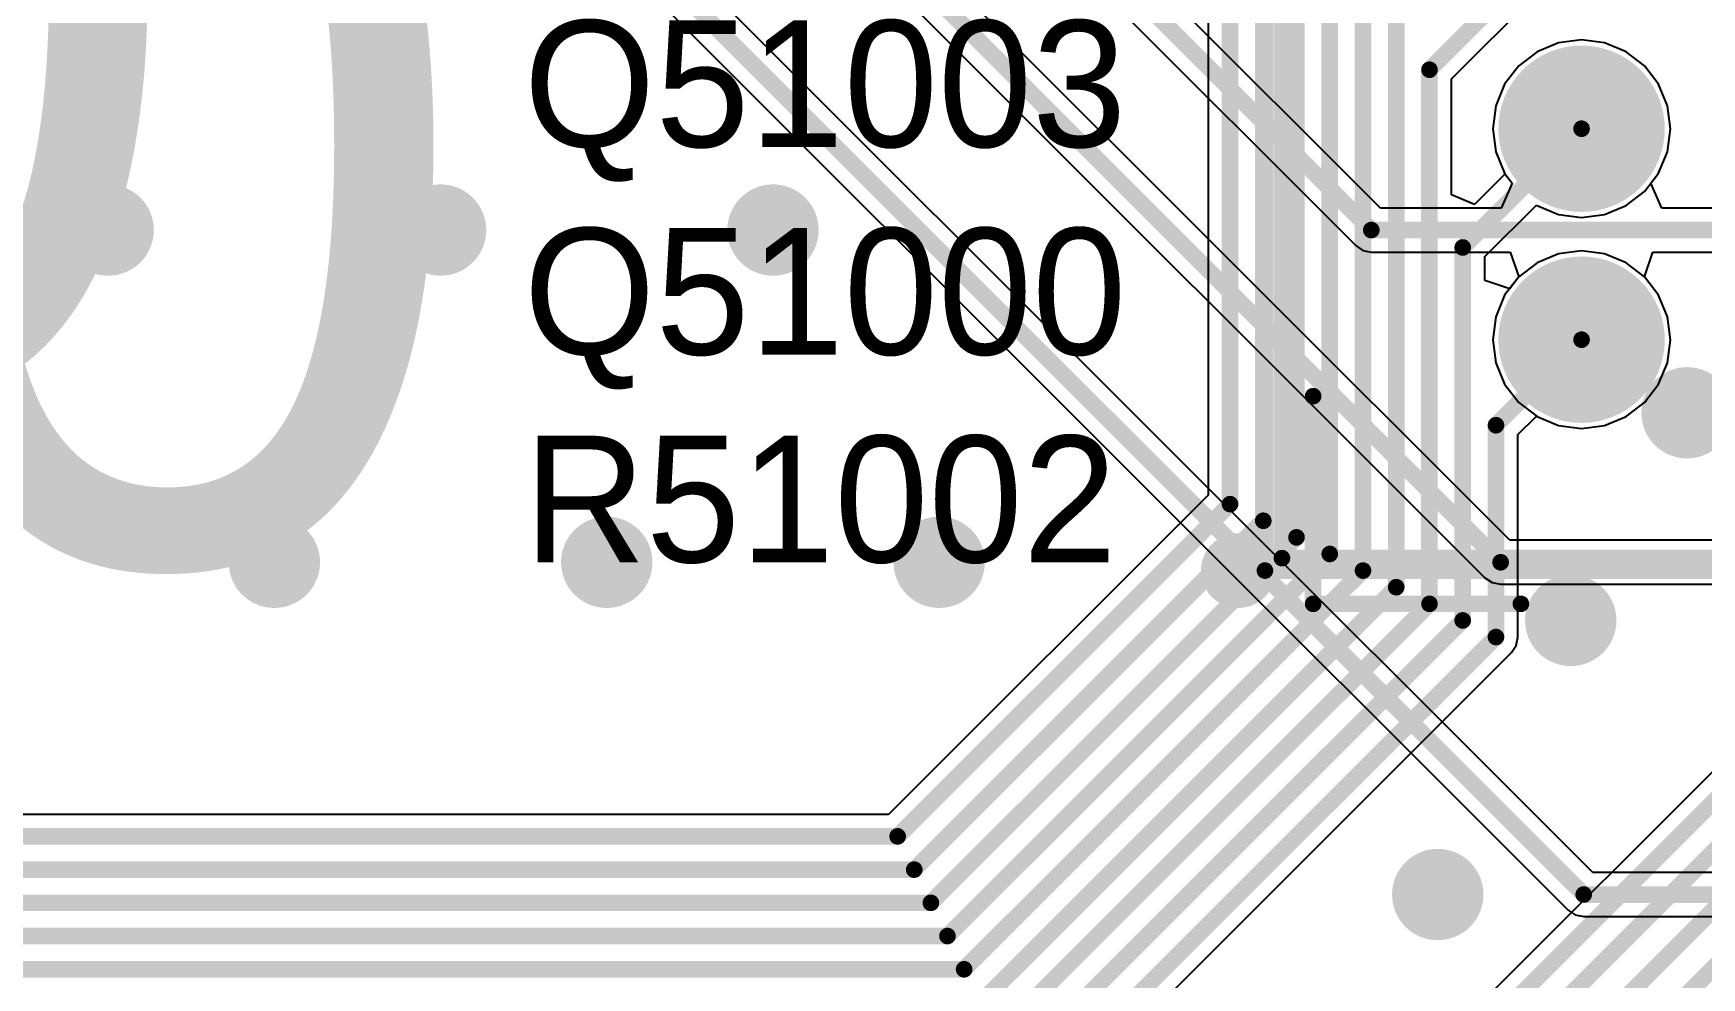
# Model space of a CAD drawing. Header units: millimetres. Extents: x 372 to 687, y 380 to 482.
# Drawn here: x 641.1 to 661.17, y 403 to 414.37 of the extents above; entities that cross this region are included whole.
import ezdxf

# ---------------------------------------------------------------- set-up
doc = ezdxf.new("R2010")
doc.units = ezdxf.units.MM
for name, color, linetype in [('BottomLayer', 5, 'Continuous'), ('BottomOverlay', 54, 'Continuous'), ('BottomSolder', 6, 'Continuous'), ('InternalPlane1', 76, 'Continuous'), ('InternalPlane2', 16, 'Continuous'), ('Mechanical13', 56, 'Continuous'), ('Mechanical15', 56, 'Continuous'), ('MultiLayer', 9, 'Continuous'), ('PadHoleLayer', 156, 'Continuous'), ('TopLayer', 1, 'Continuous'), ('TopOverlay', 2, 'Continuous'), ('TopSolder', 216, 'Continuous'), ('ViaHoleLayer', 16, 'Continuous')]:
    doc.layers.add(name, color=color, linetype=linetype)

# ---------------------------------------------------------------- blocks, each defined once
blk = doc.blocks.new('HDRV34W64P254_2X17_5070X900X900B_446')
at = {"layer": 'BottomLayer', "const_width": 0.9}
for points in [[(-1.72, -17.78, 1), (-0.82, -17.78, 1)], [(-1.72, -20.32, 1), (-0.82, -20.32, 1)]]:
    blk.add_lwpolyline(points, format="xyb", close=True, dxfattribs=at)
at = {"layer": 'BottomOverlay', "const_width": 0.2}
for points in [[(-4.5, -23.5), (-4.5, -21)], [(-4.5, -23.5), (-2, -23.5)]]:
    blk.add_lwpolyline(points, dxfattribs=at)
at = {"layer": 'BottomOverlay'}
for points, const_width in [([(-4.55, -21, 1), (-4.45, -21, 1)], 0.1), ([(-5.2, -23.1, 1), (-5.6, -23.1, 1)], 0.5), ([(-5.725, -23.1, 1), (-5.475, -23.1, 1)], 0.25), ([(-5.325, -23.1, 1), (-5.075, -23.1, 1)], 0.25), ([(-4.55, -23.5, 1), (-4.45, -23.5, 1)], 0.1), ([(-4.55, -23.5, 1), (-4.45, -23.5, 1)], 0.1), ([(-2.05, -23.5, 1), (-1.95, -23.5, 1)], 0.1)]:
    blk.add_lwpolyline(points, format="xyb", close=True, dxfattribs=dict(at, const_width=const_width))
at = {"layer": 'BottomSolder', "const_width": 1.002}
for points in [[(-1.771, -17.78, 1), (-0.769, -17.78, 1)], [(-1.771, -20.32, 1), (-0.769, -20.32, 1)]]:
    blk.add_lwpolyline(points, format="xyb", close=True, dxfattribs=at)
at = {"layer": 'InternalPlane1', "const_width": 0.85}
for points in [[(-1.695, -17.78, 1), (-0.845, -17.78, 1)], [(-1.695, -20.32, 1), (-0.845, -20.32, 1)]]:
    blk.add_lwpolyline(points, format="xyb", close=True, dxfattribs=at)
at = {"layer": 'InternalPlane2', "const_width": 0.85}
for points in [[(-1.695, -17.78, 1), (-0.845, -17.78, 1)], [(-1.695, -20.32, 1), (-0.845, -20.32, 1)]]:
    blk.add_lwpolyline(points, format="xyb", close=True, dxfattribs=at)
at = {"layer": 'Mechanical13', "const_width": 0.2}
for points in [[(-4.875, -22.95), (-4.875, 22.95)], [(-4.875, -22.95), (4.875, -22.95)]]:
    blk.add_lwpolyline(points, dxfattribs=at)
at = {"layer": 'Mechanical13', "const_width": 0.1}
blk.add_lwpolyline([(-4.925, -22.95, 1), (-4.825, -22.95, 1)], format="xyb", close=True, dxfattribs=at)
blk.add_lwpolyline([(-4.925, -22.95, 1), (-4.825, -22.95, 1)], format="xyb", close=True, dxfattribs=at)
at = {"layer": 'Mechanical15', "const_width": 0.2}
for points in [[(-5.08, -23.1), (-5.08, 23.1)], [(-5.08, -23.1), (5.08, -23.1)]]:
    blk.add_lwpolyline(points, dxfattribs=at)
at = {"layer": 'Mechanical15', "const_width": 0.1}
blk.add_lwpolyline([(-5.13, -23.1, 1), (-5.03, -23.1, 1)], format="xyb", close=True, dxfattribs=at)
blk.add_lwpolyline([(-5.13, -23.1, 1), (-5.03, -23.1, 1)], format="xyb", close=True, dxfattribs=at)
at = {"layer": 'MultiLayer', "const_width": 0.9}
for points in [[(-1.72, -17.78, 1), (-0.82, -17.78, 1)], [(-1.72, -20.32, 1), (-0.82, -20.32, 1)]]:
    blk.add_lwpolyline(points, format="xyb", close=True, dxfattribs=at)
at = {"layer": 'PadHoleLayer', "const_width": 0.45}
for points in [[(-1.495, -17.78, 1), (-1.045, -17.78, 1)], [(-1.495, -20.32, 1), (-1.045, -20.32, 1)]]:
    blk.add_lwpolyline(points, format="xyb", close=True, dxfattribs=at)
at = {"layer": 'TopLayer', "const_width": 0.9}
for points in [[(-1.72, -17.78, 1), (-0.82, -17.78, 1)], [(-1.72, -20.32, 1), (-0.82, -20.32, 1)]]:
    blk.add_lwpolyline(points, format="xyb", close=True, dxfattribs=at)
at = {"layer": 'TopSolder', "const_width": 1.002}
for points in [[(-1.771, -17.78, 1), (-0.769, -17.78, 1)], [(-1.771, -20.32, 1), (-0.769, -20.32, 1)]]:
    blk.add_lwpolyline(points, format="xyb", close=True, dxfattribs=at)

msp = doc.modelspace()

# ---------------------------------------------------------------- linework, layer by layer
at = {"layer": 'BottomLayer'}
for p, q in [((645.59, 423.235), (657.013, 411.813)), ((658.866, 408.265), (644.889, 422.241)), ((644.515, 421.866), (658.568, 407.813)), ((659.866, 404.265), (642.889, 421.241)), ((642.515, 420.866), (659.568, 403.813)), ((657.31, 412.265), (651.033, 418.542)), ((659.453, 414.253), (659.195, 414.146)), ((659.73, 414.289), (659.453, 414.253)), ((660.007, 414.253), (659.73, 414.289)), ((660.265, 414.146), (660.007, 414.253)), ((658.974, 413.976), (658.804, 413.755)), ((659.195, 414.146), (658.974, 413.976)), ((660.486, 413.976), (660.265, 414.146)), ((660.656, 413.755), (660.486, 413.976)), ((658.804, 413.755), (658.697, 413.497)), ((660.763, 413.497), (660.656, 413.755)), ((658.697, 413.497), (658.661, 413.22)), ((660.799, 413.22), (660.763, 413.497)), ((658.661, 413.22), (658.697, 412.943)), ((660.763, 412.943), (660.799, 413.22)), ((658.697, 412.943), (658.804, 412.685)), ((660.656, 412.685), (660.763, 412.943)), ((658.896, 412.565), (658.764, 412.265)), ((658.804, 412.685), (658.896, 412.565)), ((660.564, 412.565), (660.656, 412.685)), ((660.696, 412.265), (660.564, 412.565)), ((658.764, 412.265), (657.31, 412.265)), ((661.304, 412.265), (660.696, 412.265)), ((657.013, 411.813), (657.099, 411.755)), ((657.099, 411.755), (657.2, 411.735)), ((657.2, 411.735), (657.2, 411.735)), ((657.2, 411.735), (658.871, 411.735)), ((658.871, 411.735), (658.974, 411.436)), ((660.486, 411.436), (660.589, 411.735)), ((660.589, 411.735), (661.411, 411.735)), ((658.974, 411.436), (658.804, 411.215)), ((660.656, 411.215), (660.486, 411.436)), ((658.804, 411.215), (658.697, 410.957)), ((660.763, 410.957), (660.656, 411.215)), ((658.697, 410.957), (658.661, 410.68)), ((660.799, 410.68), (660.763, 410.957)), ((658.661, 410.68), (658.697, 410.403)), ((660.763, 410.403), (660.799, 410.68)), ((658.697, 410.403), (658.804, 410.145)), ((660.656, 410.145), (660.763, 410.403)), ((658.804, 410.145), (658.974, 409.924)), ((660.486, 409.924), (660.656, 410.145)), ((658.974, 409.924), (659.195, 409.754)), ((659.195, 409.754), (659.453, 409.647)), ((660.007, 409.647), (660.265, 409.754)), ((660.265, 409.754), (660.486, 409.924)), ((659.453, 409.647), (659.73, 409.611)), ((659.73, 409.611), (660.007, 409.647)), ((670.799, 408.265), (658.866, 408.265)), ((658.568, 407.813), (658.568, 407.813)), ((658.568, 407.813), (658.654, 407.755)), ((658.654, 407.755), (658.756, 407.735)), ((658.756, 407.735), (674.124, 407.735)), ((670.799, 404.265), (659.866, 404.265)), ((659.568, 403.813), (659.568, 403.813)), ((659.568, 403.813), (659.654, 403.755)), ((659.654, 403.755), (659.756, 403.735)), ((659.756, 403.735), (674.124, 403.735))]:
    msp.add_line(p, q, dxfattribs=at)
at = {"layer": 'BottomLayer', "const_width": 0.2}
for points in [[(645.7, 423.5), (657.2, 412)], [(644.255, 422.5), (658.756, 408)], [(642.255, 421.5), (659.756, 404)], [(657.2, 412), (674.5, 412)], [(658.756, 408), (674.5, 408)], [(659.756, 404), (674.5, 404)]]:
    msp.add_lwpolyline(points, dxfattribs=at)
at = {"layer": 'BottomLayer'}
for points, const_width in [([(641.85, 412, 1), (642.15, 412, 1)], 0.3), ([(645.85, 412, 1), (646.15, 412, 1)], 0.3), ([(649.85, 412, 1), (650.15, 412, 1)], 0.3), ([(657.15, 412, 1), (657.25, 412, 1)], 0.1), ([(657.15, 412, 1), (657.25, 412, 1)], 0.1), ([(660.85, 409.8, 1), (661.15, 409.8, 1)], 0.3), ([(643.85, 408, 1), (644.15, 408, 1)], 0.3), ([(647.85, 408, 1), (648.15, 408, 1)], 0.3), ([(651.85, 408, 1), (652.15, 408, 1)], 0.3), ([(658.706, 408, 1), (658.806, 408, 1)], 0.1), ([(658.706, 408, 1), (658.806, 408, 1)], 0.1), ([(659.45, 407.3, 1), (659.75, 407.3, 1)], 0.3), ([(657.85, 404, 1), (658.15, 404, 1)], 0.3), ([(659.706, 404, 1), (659.806, 404, 1)], 0.1), ([(659.706, 404, 1), (659.806, 404, 1)], 0.1)]:
    msp.add_lwpolyline(points, format="xyb", close=True, dxfattribs=dict(at, const_width=const_width))
at = {"layer": 'InternalPlane1', "const_width": 0.55}
for points in [[(641.725, 412, 1), (642.275, 412, 1)], [(645.725, 412, 1), (646.275, 412, 1)], [(649.725, 412, 1), (650.275, 412, 1)], [(660.725, 409.8, 1), (661.275, 409.8, 1)], [(643.725, 408, 1), (644.275, 408, 1)], [(647.725, 408, 1), (648.275, 408, 1)], [(651.725, 408, 1), (652.275, 408, 1)], [(659.325, 407.3, 1), (659.875, 407.3, 1)], [(657.725, 404, 1), (658.275, 404, 1)]]:
    msp.add_lwpolyline(points, format="xyb", close=True, dxfattribs=at)
at = {"layer": 'InternalPlane2', "const_width": 0.55}
for points in [[(641.725, 412, 1), (642.275, 412, 1)], [(645.725, 412, 1), (646.275, 412, 1)], [(649.725, 412, 1), (650.275, 412, 1)], [(660.725, 409.8, 1), (661.275, 409.8, 1)], [(643.725, 408, 1), (644.275, 408, 1)], [(647.725, 408, 1), (648.275, 408, 1)], [(651.725, 408, 1), (652.275, 408, 1)], [(659.325, 407.3, 1), (659.875, 407.3, 1)], [(657.725, 404, 1), (658.275, 404, 1)]]:
    msp.add_lwpolyline(points, format="xyb", close=True, dxfattribs=at)
at = {"layer": 'MultiLayer', "const_width": 0.3}
for points in [[(641.85, 412, 1), (642.15, 412, 1)], [(645.85, 412, 1), (646.15, 412, 1)], [(649.85, 412, 1), (650.15, 412, 1)], [(660.85, 409.8, 1), (661.15, 409.8, 1)], [(643.85, 408, 1), (644.15, 408, 1)], [(647.85, 408, 1), (648.15, 408, 1)], [(651.85, 408, 1), (652.15, 408, 1)], [(659.45, 407.3, 1), (659.75, 407.3, 1)], [(657.85, 404, 1), (658.15, 404, 1)]]:
    msp.add_lwpolyline(points, format="xyb", close=True, dxfattribs=at)
at = {"layer": 'TopLayer'}
for p, q in [((655.235, 418.668), (655.235, 408.81)), ((658.165, 413.82), (659.186, 414.841)), ((659.453, 414.253), (659.195, 414.146)), ((659.73, 414.289), (659.453, 414.253)), ((660.007, 414.253), (659.73, 414.289)), ((660.265, 414.146), (660.007, 414.253)), ((658.974, 413.976), (658.804, 413.755)), ((659.195, 414.146), (658.974, 413.976)), ((660.486, 413.976), (660.265, 414.146)), ((660.656, 413.755), (660.486, 413.976)), ((658.165, 412.422), (658.165, 413.82)), ((658.804, 413.755), (658.697, 413.497)), ((660.763, 413.497), (660.656, 413.755)), ((658.697, 413.497), (658.661, 413.22)), ((660.799, 413.22), (660.763, 413.497)), ((658.661, 413.22), (658.697, 412.943)), ((660.763, 412.943), (660.799, 413.22)), ((658.697, 412.943), (658.804, 412.685)), ((660.656, 412.685), (660.763, 412.943)), ((658.811, 412.676), (658.442, 412.307)), ((658.804, 412.685), (658.811, 412.676)), ((660.486, 412.464), (660.656, 412.685)), ((658.442, 412.307), (658.165, 412.422)), ((660.265, 412.294), (660.486, 412.464)), ((658.565, 411.68), (659.186, 412.301)), ((659.186, 412.301), (659.195, 412.294)), ((659.195, 412.294), (659.453, 412.187)), ((659.453, 412.187), (659.73, 412.151)), ((659.73, 412.151), (660.007, 412.187)), ((660.007, 412.187), (660.265, 412.294)), ((659.73, 411.749), (659.453, 411.713)), ((660.007, 411.713), (659.73, 411.749)), ((658.565, 411.394), (658.565, 411.68)), ((659.195, 411.606), (658.974, 411.436)), ((659.453, 411.713), (659.195, 411.606)), ((660.265, 411.606), (660.007, 411.713)), ((660.486, 411.436), (660.265, 411.606)), ((658.865, 411.294), (658.565, 411.394)), ((658.974, 411.436), (658.865, 411.294)), ((660.656, 411.215), (660.486, 411.436)), ((660.763, 410.957), (660.656, 411.215)), ((660.799, 410.68), (660.763, 410.957)), ((660.763, 410.403), (660.799, 410.68)), ((660.656, 410.145), (660.763, 410.403)), ((660.486, 409.924), (660.656, 410.145)), ((658.965, 409.54), (659.186, 409.761)), ((659.186, 409.761), (659.195, 409.754)), ((659.195, 409.754), (659.453, 409.647)), ((660.007, 409.647), (660.265, 409.754)), ((660.265, 409.754), (660.486, 409.924)), ((658.965, 407.1), (658.965, 409.54)), ((659.453, 409.647), (659.73, 409.611)), ((659.73, 409.611), (660.007, 409.647)), ((655.235, 408.81), (651.39, 404.965)), ((663.035, 407.21), (657.19, 401.365)), ((658.887, 406.913), (658.945, 406.999)), ((658.945, 406.999), (658.965, 407.1)), ((658.965, 407.1), (658.965, 407.1)), ((653.617, 401.642), (658.887, 406.913)), ((651.39, 404.965), (612.51, 404.965))]:
    msp.add_line(p, q, dxfattribs=at)
at = {"layer": 'TopLayer', "const_width": 0.2}
for points in [[(655.5, 408.7), (655.5, 426.77)], [(655.9, 408.5), (655.9, 424.63)], [(656.3, 408.3), (656.3, 422.49)], [(656.7, 408.1), (656.7, 420.35)], [(657.1, 407.9), (657.1, 418.21)], [(657.5, 407.7), (657.5, 416.07)], [(657.9, 413.93), (659.73, 415.76)], [(657.9, 407.5), (657.9, 413.93)], [(658.3, 411.79), (659.73, 413.22)], [(658.3, 407.3), (658.3, 411.79)], [(658.7, 409.65), (659.73, 410.68)], [(658.7, 407.1), (658.7, 409.65)], [(651.5, 404.7), (655.5, 408.7)], [(651.7, 404.3), (655.9, 408.5)], [(651.9, 403.9), (656.3, 408.3)], [(652.1, 403.5), (656.7, 408.1)], [(652.3, 403.1), (657.1, 407.9)], [(652.5, 402.7), (657.5, 407.7)], [(652.7, 402.3), (657.9, 407.5)], [(652.9, 401.9), (658.3, 407.3)], [(653.1, 401.5), (658.7, 407.1)], [(657.3, 401.1), (663.3, 407.1)], [(657.5, 400.7), (663.7, 406.9)], [(657.8, 400.3), (664.1, 406.6)], [(658.1, 399.9), (664.5, 406.3)], [(612.4, 404.7), (651.5, 404.7)], [(612.2, 404.3), (651.7, 404.3)], [(611.9, 403.9), (651.9, 403.9)], [(611.5, 403.5), (652.1, 403.5)], [(600.4, 403.1), (652.3, 403.1)]]:
    msp.add_lwpolyline(points, dxfattribs=at)
at = {"layer": 'TopLayer'}
for points, const_width in [([(657.85, 413.93, 1), (657.95, 413.93, 1)], 0.1), ([(657.85, 413.93, 1), (657.95, 413.93, 1)], 0.1), ([(659.68, 413.22, 1), (659.78, 413.22, 1)], 0.1), ([(641.85, 412, 1), (642.15, 412, 1)], 0.3), ([(645.85, 412, 1), (646.15, 412, 1)], 0.3), ([(649.85, 412, 1), (650.15, 412, 1)], 0.3), ([(658.25, 411.79, 1), (658.35, 411.79, 1)], 0.1), ([(658.25, 411.79, 1), (658.35, 411.79, 1)], 0.1), ([(659.68, 410.68, 1), (659.78, 410.68, 1)], 0.1), ([(660.85, 409.8, 1), (661.15, 409.8, 1)], 0.3), ([(658.65, 409.65, 1), (658.75, 409.65, 1)], 0.1), ([(658.65, 409.65, 1), (658.75, 409.65, 1)], 0.1), ([(655.45, 408.7, 1), (655.55, 408.7, 1)], 0.1), ([(655.45, 408.7, 1), (655.55, 408.7, 1)], 0.1), ([(655.85, 408.5, 1), (655.95, 408.5, 1)], 0.1), ([(655.85, 408.5, 1), (655.95, 408.5, 1)], 0.1), ([(656.25, 408.3, 1), (656.35, 408.3, 1)], 0.1), ([(656.25, 408.3, 1), (656.35, 408.3, 1)], 0.1), ([(643.85, 408, 1), (644.15, 408, 1)], 0.3), ([(647.85, 408, 1), (648.15, 408, 1)], 0.3), ([(651.85, 408, 1), (652.15, 408, 1)], 0.3), ([(656.65, 408.1, 1), (656.75, 408.1, 1)], 0.1), ([(656.65, 408.1, 1), (656.75, 408.1, 1)], 0.1), ([(657.05, 407.9, 1), (657.15, 407.9, 1)], 0.1), ([(657.05, 407.9, 1), (657.15, 407.9, 1)], 0.1), ([(657.45, 407.7, 1), (657.55, 407.7, 1)], 0.1), ([(657.45, 407.7, 1), (657.55, 407.7, 1)], 0.1), ([(657.85, 407.5, 1), (657.95, 407.5, 1)], 0.1), ([(657.85, 407.5, 1), (657.95, 407.5, 1)], 0.1), ([(659.45, 407.3, 1), (659.75, 407.3, 1)], 0.3), ([(658.25, 407.3, 1), (658.35, 407.3, 1)], 0.1), ([(658.25, 407.3, 1), (658.35, 407.3, 1)], 0.1), ([(658.65, 407.1, 1), (658.75, 407.1, 1)], 0.1), ([(658.65, 407.1, 1), (658.75, 407.1, 1)], 0.1), ([(651.45, 404.7, 1), (651.55, 404.7, 1)], 0.1), ([(651.45, 404.7, 1), (651.55, 404.7, 1)], 0.1), ([(651.65, 404.3, 1), (651.75, 404.3, 1)], 0.1), ([(651.65, 404.3, 1), (651.75, 404.3, 1)], 0.1), ([(657.85, 404, 1), (658.15, 404, 1)], 0.3), ([(651.85, 403.9, 1), (651.95, 403.9, 1)], 0.1), ([(651.85, 403.9, 1), (651.95, 403.9, 1)], 0.1), ([(652.05, 403.5, 1), (652.15, 403.5, 1)], 0.1), ([(652.05, 403.5, 1), (652.15, 403.5, 1)], 0.1), ([(652.25, 403.1, 1), (652.35, 403.1, 1)], 0.1), ([(652.25, 403.1, 1), (652.35, 403.1, 1)], 0.1)]:
    msp.add_lwpolyline(points, format="xyb", close=True, dxfattribs=dict(at, const_width=const_width))
at = {"layer": 'ViaHoleLayer', "const_width": 0.15}
for points in [[(641.925, 412, 1), (642.075, 412, 1)], [(645.925, 412, 1), (646.075, 412, 1)], [(649.925, 412, 1), (650.075, 412, 1)], [(660.925, 409.8, 1), (661.075, 409.8, 1)], [(643.925, 408, 1), (644.075, 408, 1)], [(647.925, 408, 1), (648.075, 408, 1)], [(651.925, 408, 1), (652.075, 408, 1)], [(659.525, 407.3, 1), (659.675, 407.3, 1)], [(657.925, 404, 1), (658.075, 404, 1)]]:
    msp.add_lwpolyline(points, format="xyb", close=True, dxfattribs=at)

# ---------------------------------------------------------------- block references
msp.add_blockref('HDRV34W64P254_2X17_5070X900X900B_446', (661, 431))

# ---------------------------------------------------------------- texts
at = {"layer": 'BottomOverlay', "text_generation_flag": 2}
msp.add_text('0', height=10, rotation=360, dxfattribs=at).set_placement((643, 410))
at = {"layer": 'TopOverlay'}
msp.add_text('0', height=10, rotation=360, dxfattribs=at).set_placement((639, 408))
for s, p in [('Q51003', (647, 413)), ('Q51000', (647, 410.5)), ('R51002', (647, 408))]:
    msp.add_text(s, height=1.524, dxfattribs=at).set_placement(p)

doc.saveas('drawing.dxf')
